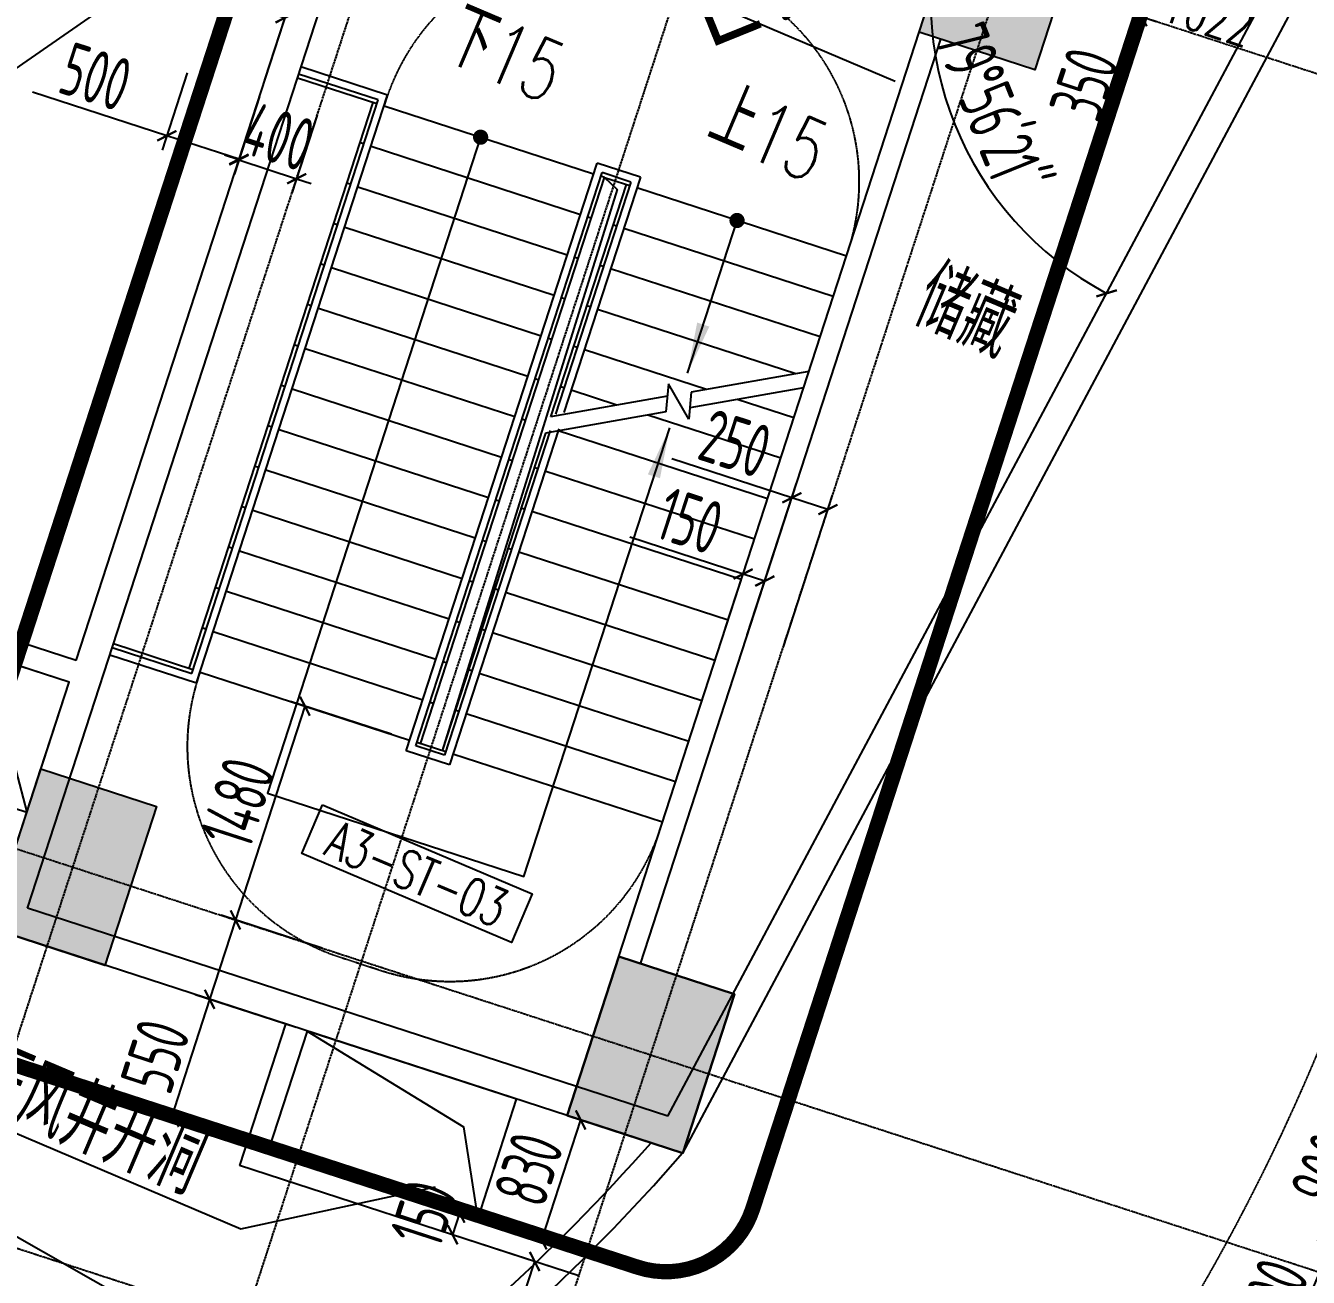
# Model space of a CAD drawing. Extents: x 11778731 to 12007717, y -6694179 to -6363962.
# Drawn here: x 11972648 to 11981093, y -6403376 to -6395135 of the extents above; entities that cross this region are included whole.
import ezdxf
from ezdxf.enums import TextEntityAlignment as Align
from ezdxf.xclip import XClip

# ---------------------------------------------------------------- set-up
doc = ezdxf.new("R2010")
doc.units = 0
doc.header["$LTSCALE"] = 10
doc.header["$MEASUREMENT"] = 0
doc.header["$XCLIPFRAME"] = 0
for name, pattern in [('A3-RG-axis-100$0$CENTER', [2, 1.25, -0.25, 0.25, -0.25]), ('A3-RI-3F$0$DASH', [0.35, 0.25, -0.1]), ('A3-RV-3F$0$DASH', [0.35, 0.25, -0.1]), ('DASHED2', [0.375, 0.25, -0.125])]:
    doc.linetypes.add(name, pattern=pattern)
for name, color, linetype in [('A-CLOD', 200, 'Continuous'), ('A3-RB-3F-100$0$A-DIMS-100', 1, 'Continuous'), ('A3-RG-axis-100$0$A-GRID', 1, 'A3-RG-axis-100$0$CENTER'), ('A3-RI-3F$0$A-FLOR', 2, 'Continuous'), ('A3-RI-3F$0$A-WALL', 7, 'Continuous'), ('A3-RI-3F$0$A3-RS-2F$0$12000', 54, 'Continuous'), ('A3-RM-3F$0$A-EQPM', 55, 'Continuous'), ('A3-RS-1F$0$A-HATH-GRAY', 8, 'Continuous'), ('A3-RS-1F$0$A-WALL', 7, 'Continuous'), ('A3-RV-3F$0$A-STRS', 50, 'Continuous'), ('A3-RV-3F$0$A-STRS-HRAL', 80, 'Continuous'), ('A3-RV-3F$0$A-SYMB-STRS', 1, 'Continuous'), ('A3-SYMB-3F-100$0$A-SYMB', 4, 'Continuous'), ('A3-SYMB-3F-100$0$A-SYMB-AREA', 4, 'Continuous'), ('A3-SYMB-3F-100$0$A-SYMB-DOOR', 3, 'Continuous'), ('A3-SYMB-3F-100$0$A-SYMB-DOOR1', 3, 'Continuous'), ('A3-SYMB-3F-100$0$A-SYMB-DOOR2', 3, 'Continuous'), ('A3-SYMB-3F-100$0$A-SYMB-DOOR3', 3, 'Continuous'), ('A3-SYMB-3F-100$0$A-SYMB-NAME', 4, 'Continuous'), ('A3-SYMB-3F-100$0$A-SYMB-NAME-E', 4, 'Continuous'), ('A3-SYMB-3F-100$0$A-SYMB-NUMB-T', 4, 'Continuous'), ('A3-SYMB-3F-100$0$A-SYMB-STRS', 1, 'Continuous')]:
    doc.layers.add(name, color=color, linetype=linetype)
doc.styles.add('A3-RB-3F-100$0$XD2008', font='xd-hzs.shx', dxfattribs={"width": 0.7, "bigfont": 'xd-hztxt.shx'})
doc.styles.add('A3-SYMB-3F-100$0$ECADI', font='hzs.shx', dxfattribs={"width": 0.7, "bigfont": 'hztxt.shx'})
doc.styles.add('A3-SYMB-3F-100$0$ECADI-TXT', font='simplex.shx', dxfattribs={"bigfont": 'hztxt.shx'})
doc.styles.add('A3-SYMB-3F-100$0$XD2008', font='hzs.shx', dxfattribs={"width": 0.7, "bigfont": 'hztxt.shx'})
doc.dimstyles.new('A3-RB-3F-100$0$XD100', dxfattribs={"dimscale": 100, "dimtxt": 3.5, "dimasz": 1.5, "dimexe": 1, "dimexo": 2, "dimgap": 0.5, "dimtad": 1, "dimdec": 0, "dimdsep": 46, "dimtxsty": 'A3-RB-3F-100$0$XD2008', "dimcen": 2.5, "dimclrt": 4, "dimaunit": 1, "dimadec": 0, "dimazin": 0, "dimtfac": 1, "dimtdec": 0, "dimtix": 1, "dimtmove": 0, "dimatfit": 3, "dimfxl": 0, "dimtolj": 1, "dimtzin": 0, "dimarcsym": 0})
doc.dimstyles.new('A3-RB-3F-100$0$XD100$0', dxfattribs={"dimscale": 100, "dimtxt": 3.5, "dimasz": 1, "dimexe": 1, "dimexo": 2, "dimgap": 0.5, "dimtad": 1, "dimdec": 0, "dimdsep": 46, "dimtxsty": 'A3-RB-3F-100$0$XD2008', "dimblk1": 'A3-RB-3F-100$0$_ARCHTICK', "dimblk2": 'A3-RB-3F-100$0$_ARCHTICK', "dimsah": 1, "dimcen": 2.5, "dimclrt": 4, "dimaunit": 1, "dimadec": 0, "dimazin": 0, "dimtfac": 1, "dimtdec": 0, "dimtix": 1, "dimtmove": 0, "dimatfit": 3, "dimfxl": 0, "dimtolj": 1, "dimtzin": 0, "dimarcsym": 0})

# ---------------------------------------------------------------- blocks, each defined once
blk = doc.blocks.new('A3-RV-3F')
at = {"layer": 'A3-RV-3F$0$A-STRS'}
for p, q in [((11974437.4, -6395477.8), (11974960.5, -6395647.8)), ((11973725.4, -6399368.2), (11974936.7, -6395640.1)), ((11975008, -6395663.2), (11976387.1, -6396111.3)), ((11974874, -6395914.1), (11974850.2, -6395906.3)), ((11974921.5, -6395929.5), (11976300.5, -6396377.6)), ((11975247, -6399862.6), (11976458.4, -6396134.5)), ((11976458.4, -6396134.5), (11976434.6, -6396126.8)), ((11976458.4, -6396134.5), (11976624.8, -6396188.6)), ((11974787.4, -6396180.4), (11974763.7, -6396172.6)), ((11974835, -6396195.8), (11976214, -6396643.9)), ((11976601.1, -6396180.8), (11976104.3, -6397709.7)), ((11978051.4, -6396652.1), (11976672.4, -6396204)), ((11976348.1, -6396393.1), (11976371.9, -6396400.8)), ((11974700.9, -6396446.7), (11974677.1, -6396438.9)), ((11974748.5, -6396462.1), (11976127.5, -6396910.2)), ((11976538.3, -6396454.9), (11976514.5, -6396447.1)), ((11977964.9, -6396918.4), (11976585.9, -6396470.3)), ((11976261.6, -6396659.3), (11976285.3, -6396667.1)), ((11974614.4, -6396713), (11974590.6, -6396705.2)), ((11974661.9, -6396728.4), (11976041, -6397176.5)), ((11976451.8, -6396721.2), (11976428, -6396713.4)), ((11977878.4, -6397184.7), (11976499.3, -6396736.6)), ((11974527.9, -6396979.3), (11974504.1, -6396971.5)), ((11974575.4, -6396994.7), (11975954.4, -6397442.8)), ((11976175, -6396925.6), (11976198.8, -6396933.4)), ((11976365.3, -6396987.4), (11976341.5, -6396979.7)), ((11977718.7, -6397427.2), (11976412.8, -6397002.9)), ((11974441.3, -6397245.6), (11974417.6, -6397237.8)), ((11976088.5, -6397191.9), (11976112.3, -6397199.7)), ((11976278.7, -6397253.7), (11976255, -6397246)), ((11974488.9, -6397261), (11975867.9, -6397709.1)), ((11977129.8, -6397530.3), (11976326.3, -6397269.2)), ((11977804.4, -6397412.2), (11977029.9, -6397547.7)), ((11974354.8, -6397511.9), (11974331, -6397504.1)), ((11976002, -6397458.2), (11976025.8, -6397466)), ((11976880, -6397492.4), (11976863.5, -6397678.4)), ((11977014.2, -6397725.5), (11976880, -6397492.4)), ((11974402.4, -6397527.3), (11975781.4, -6397975.4)), ((11976872.6, -6397575.3), (11976104.3, -6397709.7)), ((11976192.2, -6397520), (11976168.4, -6397512.3)), ((11976540.9, -6397633.3), (11976239.8, -6397535.5)), ((11977029.9, -6397547.7), (11977014.2, -6397725.5)), ((11977769.4, -6397519.9), (11977020.8, -6397650.9)), ((11977705.3, -6397717.3), (11977332.9, -6397596.3)), ((11975915.5, -6397724.5), (11975939.2, -6397732.3)), ((11976863.5, -6397678.4), (11976069.3, -6397817.3)), ((11977618.8, -6397983.6), (11976743.9, -6397699.3)), ((11974268.3, -6397778.1), (11974244.5, -6397770.4)), ((11974315.8, -6397793.6), (11975694.9, -6398241.7)), ((11976069.3, -6397817.3), (11975389.7, -6399909)), ((11977532.3, -6398249.9), (11976153.2, -6397801.8)), ((11975828.9, -6397990.8), (11975852.7, -6397998.6)), ((11974181.8, -6398044.4), (11974158, -6398036.7)), ((11974229.3, -6398059.9), (11975608.3, -6398508)), ((11976019.2, -6398052.6), (11975995.4, -6398044.9)), ((11977445.7, -6398516.2), (11976066.7, -6398068.1)), ((11975742.4, -6398257.1), (11975766.2, -6398264.8)), ((11974095.2, -6398310.7), (11974071.5, -6398303)), ((11974142.8, -6398326.2), (11975521.8, -6398774.3)), ((11975932.6, -6398318.9), (11975908.9, -6398311.2)), ((11977359.2, -6398782.5), (11975980.2, -6398334.4)), ((11974008.7, -6398577), (11973984.9, -6398569.3)), ((11974056.3, -6398592.5), (11975435.3, -6399040.6)), ((11975655.9, -6398523.4), (11975679.7, -6398531.1)), ((11975846.1, -6398585.2), (11975822.3, -6398577.5)), ((11977272.7, -6399048.7), (11975893.7, -6398600.7)), ((11973922.2, -6398843.3), (11973898.4, -6398835.6)), ((11975569.4, -6398789.7), (11975593.1, -6398797.4)), ((11975759.6, -6398851.5), (11975735.8, -6398843.8)), ((11975759.6, -6398851.5), (11975735.8, -6398843.8)), ((11973969.7, -6398858.8), (11975348.8, -6399306.9)), ((11977186.2, -6399315), (11975807.1, -6398867)), ((11973835.7, -6399109.6), (11973811.9, -6399101.9)), ((11975482.8, -6399056), (11975506.6, -6399063.7)), ((11975673.1, -6399117.8), (11975649.3, -6399110.1)), ((11973883.2, -6399125.1), (11975262.2, -6399573.1)), ((11977099.6, -6399581.3), (11975720.6, -6399133.3)), ((11973749.1, -6399375.9), (11973226.1, -6399206)), ((11975396.3, -6399322.3), (11975420.1, -6399330)), ((11973796.7, -6399391.4), (11975175.7, -6399839.4)), ((11975586.5, -6399384.1), (11975562.8, -6399376.4)), ((11977013.1, -6399847.6), (11975634.1, -6399399.6)), ((11975309.8, -6399588.6), (11975333.6, -6399596.3)), ((11975500, -6399650.4), (11975476.2, -6399642.7)), ((11976926.6, -6400113.9), (11975547.6, -6399665.9)), ((11975413.5, -6399916.7), (11975223.3, -6399854.9)), ((11976840.1, -6400380.2), (11975461, -6399932.1))]:
    blk.add_line(p, q, dxfattribs=at)
at = {"layer": 'A3-RV-3F$0$A-STRS-HRAL'}
for p, q in [((11974968.2, -6395624), (11974445.1, -6395454)), ((11975031.2, -6395591.9), (11974460.6, -6395406.5)), ((11973741.4, -6399399.7), (11974968.2, -6395624)), ((11973773.5, -6399462.7), (11975031.2, -6395591.9)), ((11975153, -6399909.3), (11976410.2, -6396040)), ((11976695.6, -6396132.7), (11976410.2, -6396040)), ((11975216, -6399877.2), (11976442.3, -6396103)), ((11976695.6, -6396132.7), (11976192, -6397682.5)), ((11976632.6, -6396164.8), (11976442.3, -6396103)), ((11976632.6, -6396164.8), (11976136.3, -6397692.2)), ((11976101.3, -6397799.9), (11975406.2, -6399939)), ((11976157, -6397790.1), (11975438.3, -6400002)), ((11973202.9, -6399277.3), (11973773.5, -6399462.7)), ((11973218.3, -6399229.7), (11973741.4, -6399399.7)), ((11975438.3, -6400002), (11975153, -6399909.3)), ((11975406.2, -6399939), (11975216, -6399877.2))]:
    blk.add_line(p, q, dxfattribs=at)
at = {"layer": 'A3-RV-3F$0$A-SYMB-STRS', "extrusion": (-1.85925e-09, 6.50523e-09, -1)}
blk.add_line((11977004.7, -6397423.5), (11977331.4, -6396418.1), dxfattribs=at)
at = {"layer": 'A3-RV-3F$0$A-SYMB-STRS', "linetype": 'A3-RV-3F$0$DASH'}
for points in [[(11975008, -6395663.2, -0.426147), (11976874.4, -6394692.4), (11977112.1, -6394769.7, -0.426092), (11978051.5, -6396652.1)], [(11973796.7, -6399391.4, 0.426147), (11974736, -6401273.8), (11974973.7, -6401351, 0.426092), (11976840.2, -6400380.3)]]:
    blk.add_lwpolyline(points, format="xyb", dxfattribs=at)
at = {"layer": 'A3-RV-3F$0$A-SYMB-STRS'}
for points in [[(11975643.2, -6395869.6), (11974239.8, -6400188.9), (11975927.9, -6400737.4), (11976888.2, -6397782.1)], [(11976458.4, -6396134.5), (11976541.5, -6396215), (11975389.7, -6399909)]]:
    blk.add_lwpolyline(points, dxfattribs=at)
at = {"layer": 'A3-RV-3F$0$A-SYMB-STRS', "extrusion": (6.84426e-15, 1.20972e-14, -1), "const_width": 50, "elevation": 0}
for points in [[(-11975618.3, -6395871.4, -1), (-11975668.2, -6395867.8, -1)], [(-11977306.4, -6396419.9, -1), (-11977356.3, -6396416.3, -1)]]:
    blk.add_lwpolyline(points, format="xyb", close=True, dxfattribs=at)
at = {"layer": 'A3-RV-3F$0$A-SYMB-STRS', "extrusion": (-5.32784e-09, -4.16997e-09, -1)}
blk.add_solid([(-11977068.7, -6397090.2, 0), (-11977148.8, -6397116.2, 0), (-11977004.7, -6397423.5, 0)], dxfattribs=at)
at = {"layer": 'A3-RV-3F$0$A-SYMB-STRS', "extrusion": (-1.85926e-09, 6.5052e-09, -1)}
blk.add_solid([(-11976744.1, -6398089.3, -0.1), (-11976824.1, -6398115.3, -0.1), (-11976888.2, -6397782.1, -0.1)], dxfattribs=at)
blk = doc.blocks.new('A3-RI-3F')
at = {"layer": 'A3-RI-3F$0$A-FLOR', "linetype": 'A3-RI-3F$0$DASH'}
blk.add_lwpolyline([(11978173.5, -6391907.6), (11983808.4, -6393738.5), (11981166.4, -6401870, -0.092074), (11978432.1, -6406060.1, 0.146946), (11976868.7, -6409137.9), (11975155.9, -6418648.4), (11975509.5, -6418712.1)], format="xyb", dxfattribs=at)
at = {"layer": 'A3-RI-3F$0$A-WALL'}
for p, q in [((11972980.2, -6399315.3), (11974834.3, -6393609)), ((11972660.5, -6400946.4), (11975024.5, -6393670.8)), ((11976973.7, -6402558.1), (11981082.4, -6394850.6)), ((11976876.1, -6402316.1), (11980793.7, -6394967.1)), ((11976552.8, -6401264.8), (11978530.4, -6395177.9)), ((11976695.5, -6401311.1), (11978673, -6395224.3)), ((11972980.2, -6399315.3), (11968224.9, -6397770.3)), ((11972933.9, -6399458), (11968178.6, -6397912.9)), ((11976765.2, -6402490.4), (11967082.6, -6399344.3)), ((11972593.9, -6400504.2), (11972933.9, -6399458)), ((11976876.1, -6402316.1), (11972660.5, -6400946.4)), ((11974358.6, -6401708.4), (11974055.8, -6402640.5)), ((11974501.3, -6401754.8), (11974244.8, -6402544.2)), ((11976133.2, -6403157.7), (11974244.8, -6402544.2)), ((11976011.4, -6403275.9), (11974055.8, -6402640.5))]:
    blk.add_line(p, q, dxfattribs=at)
for radius, end in [(12785, 318.61985), (12985, 319.00083)]:
    blk.add_arc((11967172.1, -6394038.8), radius, 305.42747, end, dxfattribs=at)
at = {"layer": 'A3-RI-3F$0$A3-RS-2F$0$12000'}
blk.add_3dface([(11976212.9, -6402310.9), (11976973.7, -6402558.1), (11977313.7, -6401512), (11976552.8, -6401264.8)], dxfattribs=at)
blk = doc.blocks.new('A3-RG-axis-100')
at = {"layer": 'A3-RG-axis-100$0$A-GRID'}
for p, q in [((11908702.6, -6371911.2), (12006585.7, -6403715.4)), ((11908160.7, -6382249.8), (12003495.5, -6413225.9)), ((11970795.8, -6407332.7), (11977530.2, -6386606.4)), ((11972697.9, -6407950.8), (11979432.3, -6387224.4)), ((11974600, -6408568.8), (11981334.4, -6387842.5)), ((11940623, -6390168.8), (12004268, -6410848.3))]:
    blk.add_line(p, q, dxfattribs=at)
blk = doc.blocks.new('A3-SYMB-3F-100$0$ECADI-TAG-NAME')
at = {"layer": 'A3-SYMB-3F-100$0$A-SYMB-NAME', "style": 'A3-SYMB-3F-100$0$ECADI-TXT', "width": 0.7}
blk.add_attdef('CHINESENAME', (1.855, 1.528), '', height=4, dxfattribs=at)
at = {"layer": 'A3-SYMB-3F-100$0$A-SYMB-NAME-E', "style": 'A3-SYMB-3F-100$0$ECADI-TXT', "width": 0.7}
blk.add_attdef('ENGLISHLOW', (2.183, 6.956), '', height=2.5, dxfattribs=at)
blk = doc.blocks.new('A3-SYMB-3F-100$0$ECADI-TAG-ROOM')
at = {"layer": 'A3-SYMB-3F-100$0$A-SYMB-AREA', "style": 'A3-SYMB-3F-100$0$ECADI', "width": 0.7}
blk.add_attdef('340M2', text='', height=2.5, dxfattribs=at).set_placement((7.167, -1.75), align=Align.MIDDLE_LEFT)
at = {"layer": 'A3-SYMB-3F-100$0$A-SYMB-NAME', "style": 'A3-SYMB-3F-100$0$ECADI', "width": 0.7}
blk.add_attdef('CHINESENAME', (-5.125, 0.088), '', height=4.5, dxfattribs=at)
at = {"layer": 'A3-SYMB-3F-100$0$A-SYMB-NAME-E', "style": 'A3-SYMB-3F-100$0$ECADI', "width": 0.7}
for tag, p in [('ENGLISHHIGH', (-5.125, 8.04)), ('ENGLISHLOW', (-5.125, 4.84))]:
    blk.add_attdef(tag, p, '', height=2.5, dxfattribs=at)
blk = doc.blocks.new('A3-SYMB-3F-100$0$ECADI-TAG-HGHT（国标）')
at = {"color": 1}
blk.add_line((-2.121, 2.121), (11.768, 2.121), dxfattribs=at)
at = {"color": 1, "const_width": 0.5}
blk.add_lwpolyline([(-2.121, 2.121), (0, 0), (2.121, 2.121)], dxfattribs=at)
at = {"color": 1}
blk.add_point((-1.481, 4.6), dxfattribs=at)
at = {"style": 'A3-SYMB-3F-100$0$XD2008', "width": 0.7}
blk.add_attdef('FL', text='', height=3, dxfattribs=at).set_placement((-2.689, 2.967), align=Align.RIGHT)
for tag, p in [('F.F.L.', (2.284, 2.967)), ('T.O.S.', (2.284, -1.104))]:
    blk.add_attdef(tag, p, '', height=3, dxfattribs=at)
blk = doc.blocks.new('A3-SYMB-3F-100$0$ECADI-TAG-CODE')
at = {"layer": 'A3-SYMB-3F-100$0$A-SYMB-NUMB-T', "color": 1}
blk.add_lwpolyline([(0, 3.5), (15, 3.5), (15, 0), (0, 0)], close=True, dxfattribs=at)
at = {"layer": 'A3-SYMB-3F-100$0$A-SYMB-NUMB-T', "style": 'A3-SYMB-3F-100$0$ECADI-TXT', "width": 0.7}
blk.add_attdef('CODE', text='', height=2.5, dxfattribs=at).set_placement((7.5, 1.75), align=Align.MIDDLE_CENTER)
blk = doc.blocks.new('A3-SYMB-3F-100$0$ECADI-TAG-DOOR')
at = {"layer": 'A3-SYMB-3F-100$0$A-SYMB-DOOR', "style": 'A3-SYMB-3F-100$0$ECADI-TXT', "width": 0.7}
for tag, p in [('门窗主编号1', (-6.414, 7.257)), ('门窗主编号2', (2.085, 7.257))]:
    blk.add_attdef(tag, p, '', height=2.5, dxfattribs=at)
at = {"layer": 'A3-SYMB-3F-100$0$A-SYMB-DOOR', "style": 'A3-SYMB-3F-100$0$ECADI-TXT', "width": 0.7, "flags": 1}
for tag, p in [('洞口尺寸(宽X高)', (-6.416, 1.62)), ('备注', (-6.394, -1.213))]:
    blk.add_attdef(tag, p, '', height=2.5, dxfattribs=at)
at = {"layer": 'A3-SYMB-3F-100$0$A-SYMB-DOOR1', "style": 'A3-SYMB-3F-100$0$ECADI-TXT', "width": 0.7}
blk.add_attdef('门窗辅编号1', (-6.414, 4.413), '', height=2.5, dxfattribs=at)
at = {"layer": 'A3-SYMB-3F-100$0$A-SYMB-DOOR2', "style": 'A3-SYMB-3F-100$0$ECADI-TXT', "width": 0.7}
blk.add_attdef('门窗辅编号2', (-2.861, 4.413), '', height=2.5, dxfattribs=at)
at = {"layer": 'A3-SYMB-3F-100$0$A-SYMB-DOOR3', "style": 'A3-SYMB-3F-100$0$ECADI-TXT', "width": 0.7}
blk.add_attdef('门窗辅编号3', (2.323, 4.413), '', height=2.5, dxfattribs=at)
blk = doc.blocks.new('A3-SYMB-3F-100')
at = {"layer": 'A3-SYMB-3F-100$0$A-SYMB'}
for points in [[(11970274.9, -6394628.6), (11972412.9, -6395536.1), (11974126.8, -6394346.9)], [(11971927.1, -6402149.3), (11974065.1, -6403056.9), (11975345.9, -6402781)]]:
    blk.add_lwpolyline(points, dxfattribs=at)
ref = blk.add_blockref('A3-SYMB-3F-100$0$ECADI-TAG-HGHT（国标）', (11977206.9, -6395235.1), dxfattribs=dict(at, xscale=100, yscale=100.0000000002328, rotation=337))
ref.add_attrib('F.F.L.', '9.450', (11977172.1, -6394898), dxfattribs={"layer": '0', "height": 300, "rotation": 337, "style": 'A3-SYMB-3F-100$0$XD2008', "width": 0.7})
ref = blk.add_blockref('A3-SYMB-3F-100$0$ECADI-TAG-ROOM', (11978934.8, -6397303.5), dxfattribs=dict(at, xscale=99.99999999989046, yscale=100.0000000001164, rotation=337))
ref.add_attrib('CHINESENAME', '储藏', (11978466.5, -6397095.2), dxfattribs={"height": 450, "rotation": 337, "style": 'A3-SYMB-3F-100$0$ECADI', "width": 0.7})
at = {"layer": 'A3-SYMB-3F-100$0$A-SYMB', "xscale": 100.0000000100172, "yscale": 100.0000000002328, "zscale": 100, "rotation": 337}
blk.add_blockref('A3-SYMB-3F-100$0$ECADI-TAG-CODE', (11974465.1, -6400586.5), dxfattribs=at).add_auto_attribs({'CODE': 'A3-ST-03'})
at = {"layer": 'A3-SYMB-3F-100$0$A-SYMB'}
ref = blk.add_blockref('A3-SYMB-3F-100$0$ECADI-TAG-ROOM', (11972434.1, -6402320.8), dxfattribs=dict(at, xscale=99.99999999989046, yscale=100.0000000001165, rotation=337))
ref.add_attrib('CHINESENAME', '加压风井开洞', (11971965.8, -6402112.5), dxfattribs={"height": 450, "rotation": 337, "style": 'A3-SYMB-3F-100$0$ECADI', "width": 0.7})
at = {"layer": 'A3-SYMB-3F-100$0$A-SYMB-DOOR'}
ref = blk.add_blockref('A3-SYMB-3F-100$0$ECADI-TAG-DOOR', (11980010.9, -6395823.5), dxfattribs=dict(at, xscale=99.99999999997296, yscale=100, zscale=100, rotation=342))
ref.add_attrib('门窗主编号1', 'FM甲', dxfattribs={"height": 250, "rotation": 342, "style": 'A3-SYMB-3F-100$0$ECADI-TXT', "width": 0.7}).set_placement((11980017.3, -6395059.6), align=Align.RIGHT)
ref.add_attrib('门窗主编号2', '1022', (11980110.1, -6395094.2, 333.3), dxfattribs={"height": 250, "rotation": 342, "style": 'A3-SYMB-3F-100$0$ECADI-TXT', "width": 0.7})
at = {"layer": 'A3-SYMB-3F-100$0$A-SYMB-STRS'}
ref = blk.add_blockref('A3-SYMB-3F-100$0$ECADI-TAG-NAME', (11975151.6, -6395424.2, 0), dxfattribs=dict(at, xscale=100, yscale=99.99999999999999, rotation=337))
ref.add_attrib('CHINESENAME', '下15', (11975382, -6395356.1, 0), dxfattribs={"height": 400, "rotation": 337, "style": 'A3-SYMB-3F-100$0$ECADI-TXT', "width": 0.7})
ref = blk.add_blockref('A3-SYMB-3F-100$0$ECADI-TAG-NAME', (11976884.7, -6395945.6, 0), dxfattribs=dict(at, xscale=100, yscale=99.99999999999999, rotation=337))
ref.add_attrib('CHINESENAME', '上15', (11977115.2, -6395877.5, 0), dxfattribs={"height": 400, "rotation": 337, "style": 'A3-SYMB-3F-100$0$ECADI-TXT', "width": 0.7})
blk = doc.blocks.new('A3-RB-3F-100$0$_ARCHTICK')
at = {"color": 0, "linetype": 'ByBlock', "const_width": 0.15}
blk.add_lwpolyline([(-0.5, -0.5), (0.5, 0.5)], dxfattribs=at)
blk = doc.blocks.new('*D900')
at = {"layer": 'A3-RB-3F-100$0$A-DIMS-100', "color": 0, "lineweight": -2}
for p, q in [((11982142.4, -6402574.1), (11981501.2, -6402301.9)), ((11981241.6, -6403169.5), (11981593.3, -6402341)), ((11981790.7, -6403402.5), (11981149.6, -6403130.4))]:
    blk.add_line(p, q, dxfattribs=at)
at = {"layer": 'A3-RB-3F-100$0$A-DIMS-100', "color": 0, "lineweight": -2, "xscale": 100, "yscale": 100, "zscale": 100}
for p, rotation in [((11981593.3, -6402341), 67.00000002043258), ((11981241.6, -6403169.5), 247.0000000204326)]:
    blk.add_blockref('A3-RB-3F-100$0$_ARCHTICK', p, dxfattribs=dict(at, rotation=rotation))
at = {"layer": 'A3-RB-3F-100$0$A-DIMS-100', "color": 4, "insert": (11981210.3, -6402667.3), "char_height": 350, "attachment_point": 5, "rotation": 67, "style": 'A3-RB-3F-100$0$XD2008'}
blk.add_mtext('\\A1;900', dxfattribs=at)
blk = doc.blocks.new('*D864')
at = {"layer": 'A3-RB-3F-100$0$A-DIMS-100', "color": 0, "lineweight": -2}
for p, q in [((11981790.7, -6403402.5), (11981149.6, -6403130.4)), ((11980890, -6403997.9), (11981241.6, -6403169.5)), ((11981439.1, -6404231), (11980797.9, -6403958.8))]:
    blk.add_line(p, q, dxfattribs=at)
at = {"layer": 'A3-RB-3F-100$0$A-DIMS-100', "color": 0, "lineweight": -2, "xscale": 100, "yscale": 100, "zscale": 100}
for p, rotation in [((11981241.6, -6403169.5), 67.00000002029358), ((11980890, -6403997.9), 247.0000000202936)]:
    blk.add_blockref('A3-RB-3F-100$0$_ARCHTICK', p, dxfattribs=dict(at, rotation=rotation))
at = {"layer": 'A3-RB-3F-100$0$A-DIMS-100', "color": 4, "insert": (11980858.7, -6403495.8), "char_height": 350, "attachment_point": 5, "rotation": 67, "style": 'A3-RB-3F-100$0$XD2008'}
blk.add_mtext('\\A1;900', dxfattribs=at)
blk = doc.blocks.new('*D1058')
at = {"layer": 'A3-RB-3F-100$0$A-DIMS-100', "color": 0, "lineweight": -2}
for p, q in [((11973711.5, -6395446.7), (11973546.2, -6395955.3)), ((11973577.1, -6395860.1), (11972692.7, -6395572.8)), ((11974187, -6395601.2), (11974021.8, -6396109.8)), ((11974052.7, -6396014.7), (11973577.1, -6395860.1))]:
    blk.add_line(p, q, dxfattribs=at)
at = {"layer": 'A3-RB-3F-100$0$A-DIMS-100', "color": 0, "lineweight": -2, "xscale": 100, "yscale": 100, "zscale": 100}
for p, rotation in [((11973577.1, -6395860.1), 161.9999999998881), ((11974052.7, -6396014.7), 341.9999999998882)]:
    blk.add_blockref('A3-RB-3F-100$0$_ARCHTICK', p, dxfattribs=dict(at, rotation=rotation))
at = {"layer": 'A3-RB-3F-100$0$A-DIMS-100', "color": 4, "insert": (11973109.3, -6395471.6), "char_height": 350, "attachment_point": 5, "rotation": 342, "style": 'A3-RB-3F-100$0$XD2008'}
blk.add_mtext('\\A1;500', dxfattribs=at)
blk = doc.blocks.new('*D1059')
at = {"layer": 'A3-RB-3F-100$0$A-DIMS-100', "color": 0, "lineweight": -2}
for p, q in [((11974187, -6395601.2), (11974020.4, -6396114.1)), ((11974567.4, -6395724.8), (11974400.8, -6396237.7)), ((11974051.3, -6396019), (11973956.2, -6395988.1)), ((11974051.3, -6396019), (11974431.7, -6396142.6)), ((11974431.7, -6396142.6), (11974526.8, -6396173.5))]:
    blk.add_line(p, q, dxfattribs=at)
at = {"layer": 'A3-RB-3F-100$0$A-DIMS-100', "color": 0, "lineweight": -2, "xscale": 100, "yscale": 100, "zscale": 100}
for p, rotation in [((11974051.3, -6396019), 341.9999999998882), ((11974431.7, -6396142.6), 161.9999999998881)]:
    blk.add_blockref('A3-RB-3F-100$0$_ARCHTICK', p, dxfattribs=dict(at, rotation=rotation))
at = {"layer": 'A3-RB-3F-100$0$A-DIMS-100', "color": 4, "insert": (11974311, -6395866.8), "char_height": 350, "attachment_point": 5, "rotation": 342, "style": 'A3-RB-3F-100$0$XD2008'}
blk.add_mtext('\\A1;400', dxfattribs=at)
blk = doc.blocks.new('*D1062')
at = {"layer": 'A3-RB-3F-100$0$A-DIMS-100', "color": 0, "lineweight": -2}
for p, q in [((11974486.4, -6399615.5), (11974029.1, -6401023)), ((11975056.8, -6399800.8), (11974391.3, -6399584.6)), ((11974599.5, -6401208.4), (11973934, -6400992.1))]:
    blk.add_line(p, q, dxfattribs=at)
at = {"layer": 'A3-RB-3F-100$0$A-DIMS-100', "color": 0, "lineweight": -2, "xscale": 100, "yscale": 100, "zscale": 100}
for p, rotation in [((11974486.4, -6399615.5), 71.99999999988816), ((11974029.1, -6401023), 251.9999999998882)]:
    blk.add_blockref('A3-RB-3F-100$0$_ARCHTICK', p, dxfattribs=dict(at, rotation=rotation))
at = {"layer": 'A3-RB-3F-100$0$A-DIMS-100', "color": 4, "insert": (11974043.7, -6400249.7), "char_height": 350, "attachment_point": 5, "rotation": 72, "style": 'A3-RB-3F-100$0$XD2008'}
blk.add_mtext('\\A1;1480', dxfattribs=at)
blk = doc.blocks.new('*D1152')
at = {"layer": 'A3-RB-3F-100$0$A-DIMS-100', "color": 0, "lineweight": -2}
for p, q in [((11974029.1, -6401023), (11973859.1, -6401546.1)), ((11974599.5, -6401208.4), (11973934, -6400992.1)), ((11973859.1, -6401546.1), (11973602.6, -6402335.5)), ((11974429.5, -6401731.5), (11973764, -6401515.2))]:
    blk.add_line(p, q, dxfattribs=at)
at = {"layer": 'A3-RB-3F-100$0$A-DIMS-100', "color": 0, "lineweight": -2, "xscale": 100, "yscale": 100, "zscale": 100}
for p, rotation in [((11974029.1, -6401023), 72.00000000003786), ((11973859.1, -6401546.1), 252.0000000000379)]:
    blk.add_blockref('A3-RB-3F-100$0$_ARCHTICK', p, dxfattribs=dict(at, rotation=rotation))
at = {"layer": 'A3-RB-3F-100$0$A-DIMS-100', "color": 4, "insert": (11973501.4, -6401918.8), "char_height": 350, "attachment_point": 5, "rotation": 72, "style": 'A3-RB-3F-100$0$XD2008'}
blk.add_mtext('\\A1;550', dxfattribs=at)
blk = doc.blocks.new('*D1164')
at = {"layer": 'A3-RB-3F-100$0$A-DIMS-100', "color": 0, "lineweight": -2}
for p, q in [((11976593.2, -6402434.5), (11976206.8, -6402308.9)), ((11976045.4, -6403129.2), (11976301.9, -6402339.8)), ((11976336.7, -6403223.9), (11975950.3, -6403098.3))]:
    blk.add_line(p, q, dxfattribs=at)
at = {"layer": 'A3-RB-3F-100$0$A-DIMS-100', "color": 0, "lineweight": -2, "xscale": 100, "yscale": 100, "zscale": 100}
for p, rotation in [((11976301.9, -6402339.8), 71.99999999989811), ((11976045.4, -6403129.2), 251.9999999998981)]:
    blk.add_blockref('A3-RB-3F-100$0$_ARCHTICK', p, dxfattribs=dict(at, rotation=rotation))
at = {"layer": 'A3-RB-3F-100$0$A-DIMS-100', "color": 4, "insert": (11975959.6, -6402665), "char_height": 350, "attachment_point": 5, "rotation": 72, "style": 'A3-RB-3F-100$0$XD2008'}
blk.add_mtext('\\A1;830', dxfattribs=at)
blk = doc.blocks.new('*D1165')
at = {"layer": 'A3-RB-3F-100$0$A-DIMS-100', "color": 0, "lineweight": -2}
for p, q in [((11976336.7, -6403223.9), (11975410.5, -6402922.9)), ((11975459.3, -6403096.5), (11975505.6, -6402953.8)), ((11976290.3, -6403366.5), (11975364.2, -6403065.6))]:
    blk.add_line(p, q, dxfattribs=at)
at = {"layer": 'A3-RB-3F-100$0$A-DIMS-100', "color": 0, "lineweight": -2, "xscale": 100, "yscale": 100, "zscale": 100}
for p, rotation in [((11975505.6, -6402953.8), 72.00000000023616), ((11975459.3, -6403096.5), 252.0000000002362)]:
    blk.add_blockref('A3-RB-3F-100$0$_ARCHTICK', p, dxfattribs=dict(at, rotation=rotation))
at = {"layer": 'A3-RB-3F-100$0$A-DIMS-100', "color": 4, "insert": (11975268.5, -6402955.6), "char_height": 350, "attachment_point": 5, "rotation": 72, "style": 'A3-RB-3F-100$0$XD2008'}
blk.add_mtext('\\A1;150', dxfattribs=at)
blk = doc.blocks.new('*D1166')
at = {"layer": 'A3-RB-3F-100$0$A-DIMS-100', "color": 0, "lineweight": -2}
for p, q in [((11976290.3, -6403366.5), (11975903.9, -6403241)), ((11975699.3, -6404194.4), (11975999, -6403271.9)), ((11975990.6, -6404289), (11975604.2, -6404163.5))]:
    blk.add_line(p, q, dxfattribs=at)
at = {"layer": 'A3-RB-3F-100$0$A-DIMS-100', "color": 0, "lineweight": -2, "xscale": 100, "yscale": 100, "zscale": 100}
for p, rotation in [((11975999, -6403271.9), 71.9999999998768), ((11975699.3, -6404194.4), 251.9999999998768)]:
    blk.add_blockref('A3-RB-3F-100$0$_ARCHTICK', p, dxfattribs=dict(at, rotation=rotation))
at = {"layer": 'A3-RB-3F-100$0$A-DIMS-100', "color": 4, "insert": (11975635.2, -6403663.6), "char_height": 350, "attachment_point": 5, "rotation": 72, "style": 'A3-RB-3F-100$0$XD2008'}
blk.add_mtext('\\A1;970', dxfattribs=at)
blk = doc.blocks.new('*D1138')
at = {"layer": 'A3-RB-3F-100$0$A-DIMS-100', "color": 0, "lineweight": -2}
for p, q in [((11977692.1, -6398243.4), (11976902.7, -6397986.9)), ((11977398.5, -6399147), (11977723, -6398148.3)), ((11977636.2, -6399224.3), (11977960.8, -6398225.5)), ((11977929.9, -6398320.6), (11977692.1, -6398243.4))]:
    blk.add_line(p, q, dxfattribs=at)
at = {"layer": 'A3-RB-3F-100$0$A-DIMS-100', "color": 0, "lineweight": -2, "xscale": 100, "yscale": 100, "zscale": 100}
for p, rotation in [((11977692.1, -6398243.4), 161.9999999996474), ((11977929.9, -6398320.6), 341.9999999996475)]:
    blk.add_blockref('A3-RB-3F-100$0$_ARCHTICK', p, dxfattribs=dict(at, rotation=rotation))
at = {"layer": 'A3-RB-3F-100$0$A-DIMS-100', "color": 4, "insert": (11977319.4, -6397885.7), "char_height": 350, "attachment_point": 5, "rotation": 342, "style": 'A3-RB-3F-100$0$XD2008'}
blk.add_mtext('\\A1;250', dxfattribs=at)
blk = doc.blocks.new('*D1139')
at = {"layer": 'A3-RB-3F-100$0$A-DIMS-100', "color": 0, "lineweight": -2}
for p, q in [((11977371.2, -6398745.5), (11976626.2, -6398503.4)), ((11977255.8, -6399100.7), (11977402.1, -6398650.4)), ((11977513.9, -6398791.8), (11977371.2, -6398745.5)), ((11977398.5, -6399147), (11977544.8, -6398696.7))]:
    blk.add_line(p, q, dxfattribs=at)
at = {"layer": 'A3-RB-3F-100$0$A-DIMS-100', "color": 0, "lineweight": -2, "xscale": 100, "yscale": 100, "zscale": 100}
for p, rotation in [((11977371.2, -6398745.5), 161.9999999997964), ((11977513.9, -6398791.8), 341.9999999997965)]:
    blk.add_blockref('A3-RB-3F-100$0$_ARCHTICK', p, dxfattribs=dict(at, rotation=rotation))
at = {"layer": 'A3-RB-3F-100$0$A-DIMS-100', "color": 4, "insert": (11977020.7, -6398395), "char_height": 350, "attachment_point": 5, "rotation": 342, "style": 'A3-RB-3F-100$0$XD2008'}
blk.add_mtext('\\A1;150', dxfattribs=at)
blk = doc.blocks.new('*D1146')
at = {"layer": 'A3-RB-3F-100$0$A-DIMS-100', "color": 0, "lineweight": -2}
for p, q in [((11972367.7, -6394890.1), (11972531.7, -6394385.5)), ((11972500.8, -6394480.6), (11974355.3, -6395083.1)), ((11974222.3, -6395492.7), (11974386.2, -6394988))]:
    blk.add_line(p, q, dxfattribs=at)
at = {"layer": 'A3-RB-3F-100$0$A-DIMS-100', "color": 0, "lineweight": -2, "xscale": 100, "yscale": 100, "zscale": 100}
for p, rotation in [((11972500.8, -6394480.6), 161.9999999997665), ((11974355.3, -6395083.1), 341.9999999997664)]:
    blk.add_blockref('A3-RB-3F-100$0$_ARCHTICK', p, dxfattribs=dict(at, rotation=rotation))
at = {"layer": 'A3-RB-3F-100$0$A-DIMS-100', "color": 4, "insert": (11973497.6, -6394567.9), "char_height": 350, "attachment_point": 5, "rotation": 342, "style": 'A3-RB-3F-100$0$XD2008'}
blk.add_mtext('\\A1;1950', dxfattribs=at)
blk = doc.blocks.new('*D1147')
at = {"layer": 'A3-RB-3F-100$0$A-DIMS-100', "color": 0, "lineweight": -2}
for p, q in [((11979845, -6394658.8), (11980199.9, -6394774.1)), ((11980104.8, -6394743.2), (11979996.6, -6395076)), ((11979736.9, -6394991.7), (11980091.7, -6395106.9)), ((11979996.6, -6395076), (11979717.1, -6395936.4))]:
    blk.add_line(p, q, dxfattribs=at)
at = {"layer": 'A3-RB-3F-100$0$A-DIMS-100', "color": 0, "lineweight": -2, "xscale": 100, "yscale": 100, "zscale": 100}
for p, rotation in [((11980104.8, -6394743.2), 71.99999999993862), ((11979996.6, -6395076), 251.9999999999386)]:
    blk.add_blockref('A3-RB-3F-100$0$_ARCHTICK', p, dxfattribs=dict(at, rotation=rotation))
at = {"layer": 'A3-RB-3F-100$0$A-DIMS-100', "color": 4, "insert": (11979615.9, -6395519.8), "char_height": 350, "attachment_point": 5, "rotation": 72, "style": 'A3-RB-3F-100$0$XD2008'}
blk.add_mtext('\\A1;350', dxfattribs=at)
blk = doc.blocks.new('*D665')
at = {"layer": 'A3-RB-3F-100$0$A-DIMS-100', "color": 0, "lineweight": -2}
blk.add_line((11979379.1, -6394507.4), (11978617.9, -6394260.1), dxfattribs=at)
blk.add_arc((11980793.7, -6394967.1), 2187.8, 162, 241.93925, dxfattribs=at)
at = {"layer": 'A3-RB-3F-100$0$A-DIMS-100', "color": 0, "lineweight": -2, "xscale": 100, "yscale": 100, "zscale": 100}
for p, rotation in [((11978713, -6394291), 71.99999999992632), ((11979764.5, -6396897.6), 331.939250397537)]:
    blk.add_blockref('A3-RB-3F-100$0$_ARCHTICK', p, dxfattribs=dict(at, rotation=rotation))
at = {"layer": 'A3-RB-3F-100$0$A-DIMS-100', "color": 4, "insert": (11979004.4, -6395688.9), "char_height": 350, "attachment_point": 5, "rotation": 291.96963, "style": 'A3-RB-3F-100$0$XD2008'}
blk.add_mtext('\\A1;79°56\'21"', dxfattribs=at)
blk = doc.blocks.new('A3-RS-1F')
at = {"layer": 'A3-RS-1F$0$A-HATH-GRAY'}
for points in [[(11978530.4, -6395177.9), (11978870.3, -6394131.8), (11979631.2, -6394379), (11979291.2, -6395425.2)], [(11972408.5, -6401074.8), (11972748.5, -6400028.6), (11973509.3, -6400275.9), (11973169.4, -6401322)], [(11976212.8, -6402310.9), (11976552.7, -6401264.7), (11977313.5, -6401511.9), (11976973.6, -6402558.1)]]:
    blk.add_hatch(color=256, dxfattribs=at).paths.add_polyline_path(points)
at = {"layer": 'A3-RS-1F$0$A-WALL'}
for points in [[(11978530.4, -6395177.9), (11978870.3, -6394131.8), (11979631.2, -6394379), (11979291.2, -6395425.2)], [(11972408.5, -6401074.8), (11972748.5, -6400028.6), (11973509.3, -6400275.9), (11973169.4, -6401322)], [(11976212.8, -6402310.9), (11976552.7, -6401264.7), (11977313.5, -6401511.9), (11976973.6, -6402558.1)]]:
    blk.add_lwpolyline(points, close=True, dxfattribs=at)
blk = doc.blocks.new('A3-RM-3F')
at = {"layer": 'A3-RM-3F$0$A-EQPM'}
for points in [[(11968178.6, -6397912.9), (11967900.5, -6398768.9), (11972655.7, -6400314), (11972933.9, -6399458)], [(11974244.8, -6402544.2), (11975623.9, -6402992.2), (11975880.3, -6402202.9), (11974501.3, -6401754.8)]]:
    blk.add_lwpolyline(points, close=True, dxfattribs=at)
for points in [[(11968178.6, -6397912.9), (11972487.7, -6399668.5), (11972655.8, -6400313.9)], [(11974501.3, -6401754.8), (11975531, -6402385.7), (11975623.9, -6402992.2)]]:
    blk.add_lwpolyline(points, dxfattribs=at)
blk = doc.blocks.new('A3-RB-3F-100')
at = {"layer": 'A3-RB-3F-100$0$A-DIMS-100'}
blk.add_line((11970770.6, -6402073.6), (11974748.9, -6404336.8), dxfattribs=at)
dim = blk.add_aligned_dim(p1=(11972305.9, -6395080.3), p2=(11974160.5, -6395682.9), distance=630.6, dimstyle='A3-RB-3F-100$0$XD100$0', override={"dimasz": 1}, dxfattribs=at)
dim.commit()
dim.dimension.update_dxf_attribs({"geometry": '*D1146', "text_midpoint": (11973497.6, -6394567.9)})
dim = blk.add_angular_dim_2l(base=(11978630.7816, -6395295.9547), line1=((11979569.3374, -6394569.2449), (11980793.6729, -6394967.0556)), line2=((11976876.1092, -6402316.1127), (11980793.6729, -6394967.0556)), dimstyle='A3-RB-3F-100$0$XD100', override={"dimasz": 1, "dimblk1": 'A3-RB-3F-100$0$_ARCHTICK', "dimblk2": 'A3-RB-3F-100$0$_ARCHTICK', "dimsah": 1, "dimadec": 3}, dxfattribs=at)
dim.commit()
dim.dimension.update_dxf_attribs({"geometry": '*D665', "text_midpoint": (11979004.361, -6395688.8813)})
for base, p1, p2, angle, picture, middle, dimtype in [((11980104.8, -6394743.2), (11979546.7, -6394929.9), (11979654.8, -6394597), 72, '*D1147', (11979829.8, -6395589.3), 129), ((11974052.7, -6396014.7), (11973773.3, -6395256.5), (11974248.8, -6395411), 342, '*D1058', (11973039.8, -6395685.6), 128), ((11977929.9, -6398320.6), (11977336.7, -6399337.3), (11977574.4, -6399414.5), 342, '*D1138', (11977249.8, -6398099.7), 129), ((11977513.9, -6398791.8), (11977194, -6399290.9), (11977336.7, -6399337.3), 342, '*D1139', (11976951.2, -6398609), 129), ((11975505.6, -6402953.8), (11976480.6, -6403428.3), (11976526.9, -6403285.7), 72, '*D1165', (11975482.5, -6403025.2), 129)]:
    dim = blk.add_linear_dim(base=base, p1=p1, p2=p2, angle=angle, dimstyle='A3-RB-3F-100$0$XD100$0', dxfattribs=at)
    dim.commit()
    dim.dimension.update_dxf_attribs({"geometry": picture, "text_midpoint": middle, "dimtype": dimtype})
for base, p1, p2, angle, picture, middle in [((11974431.7, -6396142.6), (11974248.8, -6395411), (11974629.2, -6395534.6), 342, '*D1059', (11974311, -6395866.8)), ((11974029.1, -6401023), (11975247, -6399862.6), (11974789.7, -6401270.2), 72, '*D1062', (11974043.7, -6400249.7))]:
    dim = blk.add_linear_dim(base=base, p1=p1, p2=p2, angle=angle, dimstyle='A3-RB-3F-100$0$XD100$0', dxfattribs=at)
    dim.commit()
    dim.dimension.update_dxf_attribs({"geometry": picture, "text_midpoint": middle})
for base, p1, p2, angle, text, picture, middle in [((11974029.1, -6401023), (11974619.7, -6401793.3), (11974789.7, -6401270.2), 72, '550', '*D1152', (11973715.4, -6401988.4)), ((11981593.3, -6402341), (11981974.8, -6403480.7), (11982326.5, -6402652.2), 67, '900', '*D900', (11981417.5, -6402755.2)), ((11981241.6, -6403169.5), (11981623.2, -6404309.1), (11981974.8, -6403480.7), 67, '900', '*D864', (11981065.8, -6403583.7))]:
    dim = blk.add_linear_dim(base=base, p1=p1, p2=p2, angle=angle, text=text, dimstyle='A3-RB-3F-100$0$XD100$0', dxfattribs=at)
    dim.commit()
    dim.dimension.update_dxf_attribs({"geometry": picture, "text_midpoint": middle, "dimtype": 129})
for p1, p2, picture, middle in [((11976526.9, -6403285.7), (11976783.4, -6402496.3), '*D1164', (11975959.6, -6402665)), ((11976180.8, -6404350.8), (11976480.6, -6403428.3), '*D1166', (11975635.2, -6403663.6))]:
    dim = blk.add_aligned_dim(p1=p1, p2=p2, distance=506.3, dimstyle='A3-RB-3F-100$0$XD100$0', dxfattribs=at)
    dim.commit()
    dim.dimension.update_dxf_attribs({"geometry": picture, "text_midpoint": middle})

msp = doc.modelspace()

# ---------------------------------------------------------------- linework, layer by layer
at = {"layer": 'A-CLOD', "linetype": 'DASHED2', "const_width": 100}
msp.add_lwpolyline([(11976162.7, -6390238.7), (11980470.8, -6391638.5, -0.414214), (11980856, -6392394.5), (11977434.5, -6402924.8, -0.414214), (11976678.5, -6403310), (11972370.4, -6401910.2, -0.414214), (11971985.2, -6401154.2), (11975406.6, -6390623.9, -0.414214)], format="xyb", close=True, dxfattribs=at)

# ---------------------------------------------------------------- block references
for name in ['A3-RG-axis-100', 'A3-RB-3F-100', 'A3-RI-3F', 'A3-RI-3F', 'A3-RI-3F', 'A3-SYMB-3F-100', 'A3-SYMB-3F-100', 'A3-RM-3F', 'A3-RV-3F', 'A3-RV-3F']:
    msp.add_blockref(name, (0, 0))
ref = msp.add_blockref('A3-RS-1F', (0, 0))
XClip(ref).set_block_clipping_path([(11880575.4595815204, -6415096.270357037), (11910249.6177904997, -6426601.7009763205), (11922841.9025027994, -6430599.4828046197), (11977834.5324543808, -6451371.0095163761), (12008409.3102089595, -6381594.5835881606), (11890394.8696729206, -6356927.6296852781), (11884882.5177205391, -6396620.1386088813)])

doc.saveas('drawing.dxf')
